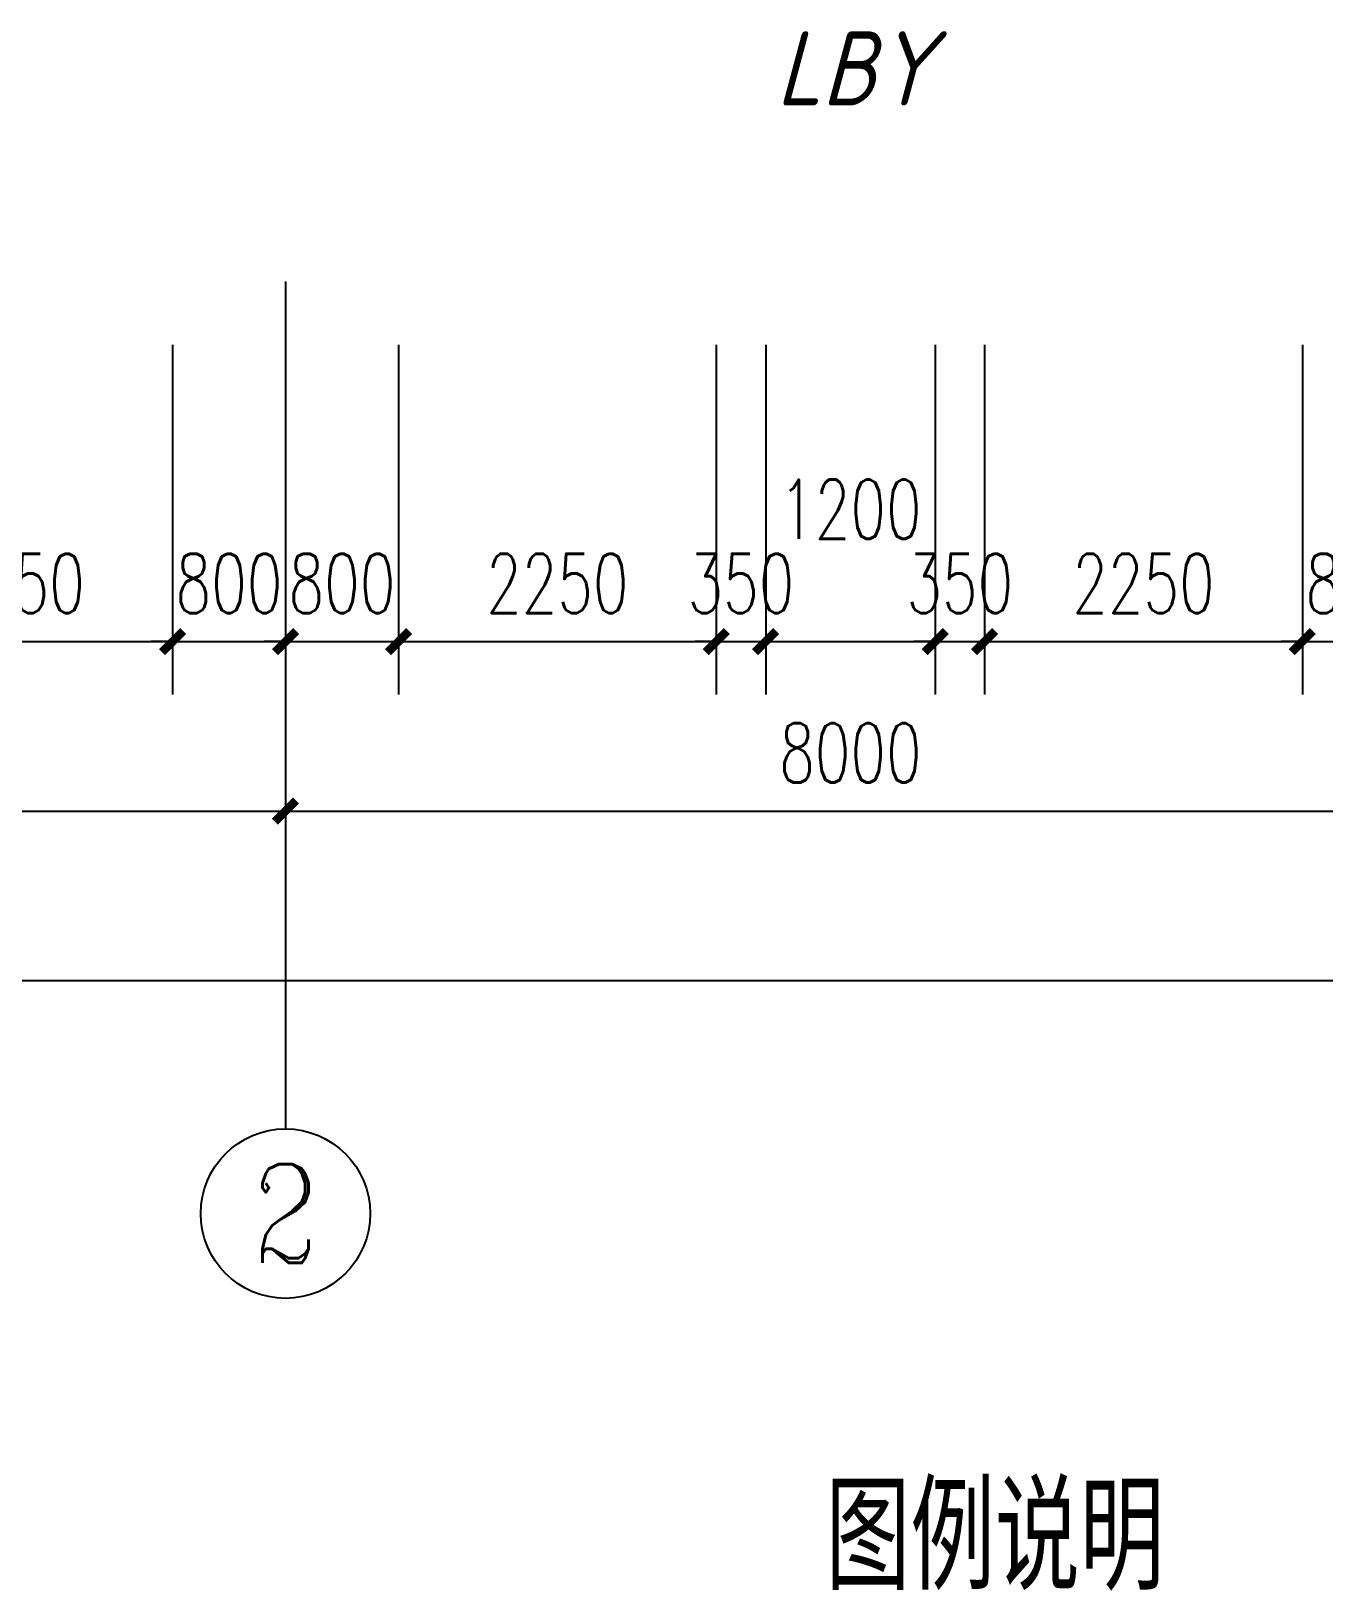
# Model space of a CAD drawing. Extents: x 0 to 2972856, y -1269770 to 0.
# Drawn here: x 2681356 to 2690508, y -1243817 to -1232774 of the extents above; entities that cross this region are included whole.
import ezdxf
from ezdxf.enums import TextEntityAlignment as Align

# ---------------------------------------------------------------- set-up
doc = ezdxf.new("R2010")
doc.units = 0
doc.header["$LTSCALE"] = 1000
doc.header["$PDSIZE"] = 50
for name, color, linetype in [('1-建筑底图', 8, 'Continuous'), ('AXIS_TEXT', 7, 'Continuous'), ('TEL_TAB', 7, 'Continuous')]:
    doc.layers.add(name, color=color, linetype=linetype)
doc.styles.add('_TCH_AXIS', font='COMPLEX', dxfattribs={"bigfont": 'GBCBIG'})
doc.styles.add('_TEL_DIM', font='SIMPLEX', dxfattribs={"width": 0.8, "height": 3.5, "bigfont": 'HZTXT'})
doc.styles.add('A_DIM_T3', font='SIMPLEX', dxfattribs={"width": 0.7, "bigfont": 'HZ'})
doc.styles.add('COMPLEX', font='COMPLEX')
doc.styles.get("Standard").update_dxf_attribs({"font": 'gbeitc.shx', "bigfont": 'gbcbig.shx'})
doc.dimstyles.new('_TCH_ARCH&&150', dxfattribs={"dimtxt": 420, "dimasz": 150, "dimexe": 375, "dimexo": 450, "dimgap": 202.5, "dimtad": 1, "dimdec": 0, "dimzin": 0, "dimdsep": 46, "dimtxsty": 'A_DIM_T3', "dimblk": 'ARCHTICK', "dimcen": 0.09, "dimclrt": 7, "dimazin": 2, "dimtfac": 1, "dimtdec": 0, "dimtix": 1, "dimtmove": 2, "dimatfit": 3, "dimfxl": 150, "dimtolj": 1, "dimtzin": 0, "dimarcsym": 0})

# ---------------------------------------------------------------- blocks, each defined once
blk = doc.blocks.new('_ArchTick')
at = {"color": 0, "linetype": 'ByBlock', "const_width": 0.4}
blk.add_lwpolyline([(-0.5, -0.5), (0.5, 0.5)], dxfattribs=at)
blk = doc.blocks.new('*D1162')
at = {"layer": '1-建筑底图', "color": 0, "lineweight": -2, "transparency": 16777216}
for p, q in [((2060077, -1229225), (2060077, -1234100)), ((2167277, -1229225), (2167277, -1234100)), ((2060077, -1233725), (2167277, -1233725))]:
    blk.add_line(p, q, dxfattribs=at)
at = {"layer": 'Defpoints', "color": 0, "transparency": 16777216}
for p in [(2060077, -1228775), (2167277, -1228775), (2167277, -1233725)]:
    blk.add_point(p, dxfattribs=at)
at = {"layer": '1-建筑底图', "color": 0, "lineweight": -2, "transparency": 16777216, "xscale": 150, "yscale": 150, "zscale": 150, "rotation": 180}
blk.add_blockref('_ArchTick', (2060077, -1233725), dxfattribs=at)
at = {"layer": '1-建筑底图', "color": 0, "lineweight": -2, "transparency": 16777216, "xscale": 150, "yscale": 150, "zscale": 150}
blk.add_blockref('_ArchTick', (2167277, -1233725), dxfattribs=at)
at = {"layer": '1-建筑底图', "color": 7, "transparency": 16777216, "insert": (2113677, -1233313), "char_height": 420, "attachment_point": 5, "style": 'A_DIM_T3'}
blk.add_mtext('\\A1;107200', dxfattribs=at)
blk = doc.blocks.new('*D1164')
at = {"layer": '1-建筑底图', "color": 0, "lineweight": -2, "transparency": 16777216}
for p, q in [((2060377, -1229225), (2060377, -1232900)), ((2068377, -1229225), (2068377, -1232900)), ((2060377, -1232525), (2068377, -1232525))]:
    blk.add_line(p, q, dxfattribs=at)
at = {"layer": 'Defpoints', "color": 0, "transparency": 16777216}
for p in [(2060377, -1228775), (2068377, -1228775), (2068377, -1232525)]:
    blk.add_point(p, dxfattribs=at)
at = {"layer": '1-建筑底图', "color": 0, "lineweight": -2, "transparency": 16777216, "xscale": 150, "yscale": 150, "zscale": 150, "rotation": 180}
blk.add_blockref('_ArchTick', (2060377, -1232525), dxfattribs=at)
at = {"layer": '1-建筑底图', "color": 0, "lineweight": -2, "transparency": 16777216, "xscale": 150, "yscale": 150, "zscale": 150}
blk.add_blockref('_ArchTick', (2068377, -1232525), dxfattribs=at)
at = {"layer": '1-建筑底图', "color": 7, "transparency": 16777216, "insert": (2064377, -1232113), "char_height": 420, "attachment_point": 5, "style": 'A_DIM_T3'}
blk.add_mtext('\\A1;8000', dxfattribs=at)
blk = doc.blocks.new('*D1165')
at = {"layer": '1-建筑底图', "color": 0, "lineweight": -2, "transparency": 16777216}
for p, q in [((2068377, -1229225), (2068377, -1232900)), ((2076377, -1229225), (2076377, -1232900)), ((2068377, -1232525), (2076377, -1232525))]:
    blk.add_line(p, q, dxfattribs=at)
at = {"layer": 'Defpoints', "color": 0, "transparency": 16777216}
for p in [(2068377, -1228775), (2076377, -1228775), (2076377, -1232525)]:
    blk.add_point(p, dxfattribs=at)
at = {"layer": '1-建筑底图', "color": 0, "lineweight": -2, "transparency": 16777216, "xscale": 150, "yscale": 150, "zscale": 150, "rotation": 180}
blk.add_blockref('_ArchTick', (2068377, -1232525), dxfattribs=at)
at = {"layer": '1-建筑底图', "color": 0, "lineweight": -2, "transparency": 16777216, "xscale": 150, "yscale": 150, "zscale": 150}
blk.add_blockref('_ArchTick', (2076377, -1232525), dxfattribs=at)
at = {"layer": '1-建筑底图', "color": 7, "transparency": 16777216, "insert": (2072377, -1232113), "char_height": 420, "attachment_point": 5, "style": 'A_DIM_T3'}
blk.add_mtext('\\A1;8000', dxfattribs=at)
blk = doc.blocks.new('*D1354')
at = {"layer": '1-建筑底图', "color": 0, "lineweight": -2, "transparency": 16777216}
for p, q in [((2075577, -1229225), (2075577, -1231700)), ((2076377, -1229225), (2076377, -1231700)), ((2075577, -1231325), (2075427, -1231325)), ((2075577, -1231325), (2076377, -1231325)), ((2076377, -1231325), (2076527, -1231325))]:
    blk.add_line(p, q, dxfattribs=at)
at = {"layer": 'Defpoints', "color": 0, "transparency": 16777216}
for p in [(2075577, -1228775), (2076377, -1228775), (2076377, -1231325)]:
    blk.add_point(p, dxfattribs=at)
at = {"layer": '1-建筑底图', "color": 0, "lineweight": -2, "transparency": 16777216, "xscale": 150, "yscale": 150, "zscale": 150}
blk.add_blockref('_ArchTick', (2075577, -1231325), dxfattribs=at)
at = {"layer": '1-建筑底图', "color": 0, "lineweight": -2, "transparency": 16777216, "xscale": 150, "yscale": 150, "zscale": 150, "rotation": 180}
blk.add_blockref('_ArchTick', (2076377, -1231325), dxfattribs=at)
at = {"layer": '1-建筑底图', "color": 7, "transparency": 16777216, "insert": (2075977, -1230913), "char_height": 420, "attachment_point": 5, "style": 'A_DIM_T3'}
blk.add_mtext('\\A1;800', dxfattribs=at)
blk = doc.blocks.new('*D1355')
at = {"layer": '1-建筑底图', "color": 0, "lineweight": -2, "transparency": 16777216}
for p, q in [((2073327, -1229225), (2073327, -1231700)), ((2075577, -1229225), (2075577, -1231700)), ((2073327, -1231325), (2075577, -1231325))]:
    blk.add_line(p, q, dxfattribs=at)
at = {"layer": 'Defpoints', "color": 0, "transparency": 16777216}
for p in [(2073327, -1228775), (2075577, -1228775), (2075577, -1231325)]:
    blk.add_point(p, dxfattribs=at)
at = {"layer": '1-建筑底图', "color": 0, "lineweight": -2, "transparency": 16777216, "xscale": 150, "yscale": 150, "zscale": 150, "rotation": 180}
blk.add_blockref('_ArchTick', (2073327, -1231325), dxfattribs=at)
at = {"layer": '1-建筑底图', "color": 0, "lineweight": -2, "transparency": 16777216, "xscale": 150, "yscale": 150, "zscale": 150}
blk.add_blockref('_ArchTick', (2075577, -1231325), dxfattribs=at)
at = {"layer": '1-建筑底图', "color": 7, "transparency": 16777216, "insert": (2074452, -1230913), "char_height": 420, "attachment_point": 5, "style": 'A_DIM_T3'}
blk.add_mtext('\\A1;2250', dxfattribs=at)
blk = doc.blocks.new('*D1356')
at = {"layer": '1-建筑底图', "color": 0, "lineweight": -2, "transparency": 16777216}
for p, q in [((2072977, -1229225), (2072977, -1231700)), ((2073327, -1229225), (2073327, -1231700)), ((2072977, -1231325), (2072827, -1231325)), ((2072977, -1231325), (2073327, -1231325)), ((2073327, -1231325), (2073477, -1231325))]:
    blk.add_line(p, q, dxfattribs=at)
at = {"layer": 'Defpoints', "color": 0, "transparency": 16777216}
for p in [(2072977, -1228775), (2073327, -1228775), (2073327, -1231325)]:
    blk.add_point(p, dxfattribs=at)
at = {"layer": '1-建筑底图', "color": 0, "lineweight": -2, "transparency": 16777216, "xscale": 150, "yscale": 150, "zscale": 150}
blk.add_blockref('_ArchTick', (2072977, -1231325), dxfattribs=at)
at = {"layer": '1-建筑底图', "color": 0, "lineweight": -2, "transparency": 16777216, "xscale": 150, "yscale": 150, "zscale": 150, "rotation": 180}
blk.add_blockref('_ArchTick', (2073327, -1231325), dxfattribs=at)
at = {"layer": '1-建筑底图', "color": 7, "transparency": 16777216, "insert": (2073152, -1230913), "char_height": 420, "attachment_point": 5, "style": 'A_DIM_T3'}
blk.add_mtext('\\A1;350', dxfattribs=at)
blk = doc.blocks.new('*D1357')
at = {"layer": '1-建筑底图', "color": 0, "lineweight": -2, "transparency": 16777216}
for p, q in [((2071777, -1229225), (2071777, -1231700)), ((2072977, -1229225), (2072977, -1231700)), ((2071777, -1231325), (2072977, -1231325))]:
    blk.add_line(p, q, dxfattribs=at)
at = {"layer": 'Defpoints', "color": 0, "transparency": 16777216}
for p in [(2071777, -1228775), (2072977, -1228775), (2072977, -1231325)]:
    blk.add_point(p, dxfattribs=at)
at = {"layer": '1-建筑底图', "color": 0, "lineweight": -2, "transparency": 16777216, "xscale": 150, "yscale": 150, "zscale": 150, "rotation": 180}
blk.add_blockref('_ArchTick', (2071777, -1231325), dxfattribs=at)
at = {"layer": '1-建筑底图', "color": 0, "lineweight": -2, "transparency": 16777216, "xscale": 150, "yscale": 150, "zscale": 150}
blk.add_blockref('_ArchTick', (2072977, -1231325), dxfattribs=at)
at = {"layer": '1-建筑底图', "color": 7, "transparency": 16777216, "insert": (2072377, -1230388), "char_height": 420, "attachment_point": 5, "style": 'A_DIM_T3'}
blk.add_mtext('\\A1;1200', dxfattribs=at)
blk = doc.blocks.new('*D1358')
at = {"layer": '1-建筑底图', "color": 0, "lineweight": -2, "transparency": 16777216}
for p, q in [((2071427, -1229225), (2071427, -1231700)), ((2071777, -1229225), (2071777, -1231700)), ((2071427, -1231325), (2071277, -1231325)), ((2071427, -1231325), (2071777, -1231325)), ((2071777, -1231325), (2071927, -1231325))]:
    blk.add_line(p, q, dxfattribs=at)
at = {"layer": 'Defpoints', "color": 0, "transparency": 16777216}
for p in [(2071427, -1228775), (2071777, -1228775), (2071777, -1231325)]:
    blk.add_point(p, dxfattribs=at)
at = {"layer": '1-建筑底图', "color": 0, "lineweight": -2, "transparency": 16777216, "xscale": 150, "yscale": 150, "zscale": 150}
blk.add_blockref('_ArchTick', (2071427, -1231325), dxfattribs=at)
at = {"layer": '1-建筑底图', "color": 0, "lineweight": -2, "transparency": 16777216, "xscale": 150, "yscale": 150, "zscale": 150, "rotation": 180}
blk.add_blockref('_ArchTick', (2071777, -1231325), dxfattribs=at)
at = {"layer": '1-建筑底图', "color": 7, "transparency": 16777216, "insert": (2071602, -1230913), "char_height": 420, "attachment_point": 5, "style": 'A_DIM_T3'}
blk.add_mtext('\\A1;350', dxfattribs=at)
blk = doc.blocks.new('*D1359')
at = {"layer": '1-建筑底图', "color": 0, "lineweight": -2, "transparency": 16777216}
for p, q in [((2069177, -1229225), (2069177, -1231700)), ((2071427, -1229225), (2071427, -1231700)), ((2069177, -1231325), (2071427, -1231325))]:
    blk.add_line(p, q, dxfattribs=at)
at = {"layer": 'Defpoints', "color": 0, "transparency": 16777216}
for p in [(2069177, -1228775), (2071427, -1228775), (2071427, -1231325)]:
    blk.add_point(p, dxfattribs=at)
at = {"layer": '1-建筑底图', "color": 0, "lineweight": -2, "transparency": 16777216, "xscale": 150, "yscale": 150, "zscale": 150, "rotation": 180}
blk.add_blockref('_ArchTick', (2069177, -1231325), dxfattribs=at)
at = {"layer": '1-建筑底图', "color": 0, "lineweight": -2, "transparency": 16777216, "xscale": 150, "yscale": 150, "zscale": 150}
blk.add_blockref('_ArchTick', (2071427, -1231325), dxfattribs=at)
at = {"layer": '1-建筑底图', "color": 7, "transparency": 16777216, "insert": (2070302, -1230913), "char_height": 420, "attachment_point": 5, "style": 'A_DIM_T3'}
blk.add_mtext('\\A1;2250', dxfattribs=at)
blk = doc.blocks.new('*D1360')
at = {"layer": '1-建筑底图', "color": 0, "lineweight": -2, "transparency": 16777216}
for p, q in [((2068377, -1229225), (2068377, -1231700)), ((2069177, -1229225), (2069177, -1231700)), ((2068377, -1231325), (2068227, -1231325)), ((2068377, -1231325), (2069177, -1231325)), ((2069177, -1231325), (2069327, -1231325))]:
    blk.add_line(p, q, dxfattribs=at)
at = {"layer": 'Defpoints', "color": 0, "transparency": 16777216}
for p in [(2068377, -1228775), (2069177, -1228775), (2069177, -1231325)]:
    blk.add_point(p, dxfattribs=at)
at = {"layer": '1-建筑底图', "color": 0, "lineweight": -2, "transparency": 16777216, "xscale": 150, "yscale": 150, "zscale": 150}
blk.add_blockref('_ArchTick', (2068377, -1231325), dxfattribs=at)
at = {"layer": '1-建筑底图', "color": 0, "lineweight": -2, "transparency": 16777216, "xscale": 150, "yscale": 150, "zscale": 150, "rotation": 180}
blk.add_blockref('_ArchTick', (2069177, -1231325), dxfattribs=at)
at = {"layer": '1-建筑底图', "color": 7, "transparency": 16777216, "insert": (2068777, -1230913), "char_height": 420, "attachment_point": 5, "style": 'A_DIM_T3'}
blk.add_mtext('\\A1;800', dxfattribs=at)
blk = doc.blocks.new('*D1361')
at = {"layer": '1-建筑底图', "color": 0, "lineweight": -2, "transparency": 16777216}
for p, q in [((2067577, -1229225), (2067577, -1231700)), ((2068377, -1229225), (2068377, -1231700)), ((2067577, -1231325), (2067427, -1231325)), ((2067577, -1231325), (2068377, -1231325)), ((2068377, -1231325), (2068527, -1231325))]:
    blk.add_line(p, q, dxfattribs=at)
at = {"layer": 'Defpoints', "color": 0, "transparency": 16777216}
for p in [(2067577, -1228775), (2068377, -1228775), (2068377, -1231325)]:
    blk.add_point(p, dxfattribs=at)
at = {"layer": '1-建筑底图', "color": 0, "lineweight": -2, "transparency": 16777216, "xscale": 150, "yscale": 150, "zscale": 150}
blk.add_blockref('_ArchTick', (2067577, -1231325), dxfattribs=at)
at = {"layer": '1-建筑底图', "color": 0, "lineweight": -2, "transparency": 16777216, "xscale": 150, "yscale": 150, "zscale": 150, "rotation": 180}
blk.add_blockref('_ArchTick', (2068377, -1231325), dxfattribs=at)
at = {"layer": '1-建筑底图', "color": 7, "transparency": 16777216, "insert": (2067977, -1230913), "char_height": 420, "attachment_point": 5, "style": 'A_DIM_T3'}
blk.add_mtext('\\A1;800', dxfattribs=at)
blk = doc.blocks.new('*D1362')
at = {"layer": '1-建筑底图', "color": 0, "lineweight": -2, "transparency": 16777216}
for p, q in [((2065327, -1229225), (2065327, -1231700)), ((2067577, -1229225), (2067577, -1231700)), ((2065327, -1231325), (2067577, -1231325))]:
    blk.add_line(p, q, dxfattribs=at)
at = {"layer": 'Defpoints', "color": 0, "transparency": 16777216}
for p in [(2065327, -1228775), (2067577, -1228775), (2067577, -1231325)]:
    blk.add_point(p, dxfattribs=at)
at = {"layer": '1-建筑底图', "color": 0, "lineweight": -2, "transparency": 16777216, "xscale": 150, "yscale": 150, "zscale": 150, "rotation": 180}
blk.add_blockref('_ArchTick', (2065327, -1231325), dxfattribs=at)
at = {"layer": '1-建筑底图', "color": 0, "lineweight": -2, "transparency": 16777216, "xscale": 150, "yscale": 150, "zscale": 150}
blk.add_blockref('_ArchTick', (2067577, -1231325), dxfattribs=at)
at = {"layer": '1-建筑底图', "color": 7, "transparency": 16777216, "insert": (2066452, -1230913), "char_height": 420, "attachment_point": 5, "style": 'A_DIM_T3'}
blk.add_mtext('\\A1;2250', dxfattribs=at)
blk = doc.blocks.new('*D1469')
at = {"layer": '1-建筑底图', "color": 0, "lineweight": -2, "transparency": 16777216}
for p, q in [((2060077, -1229225), (2060077, -1234100)), ((2167277, -1229225), (2167277, -1234100)), ((2060077, -1233725), (2167277, -1233725))]:
    blk.add_line(p, q, dxfattribs=at)
at = {"layer": 'Defpoints', "color": 0, "transparency": 16777216}
for p in [(2060077, -1228775), (2167277, -1228775), (2167277, -1233725)]:
    blk.add_point(p, dxfattribs=at)
at = {"layer": '1-建筑底图', "color": 0, "lineweight": -2, "transparency": 16777216, "xscale": 150, "yscale": 150, "zscale": 150, "rotation": 180}
blk.add_blockref('_ArchTick', (2060077, -1233725), dxfattribs=at)
at = {"layer": '1-建筑底图', "color": 0, "lineweight": -2, "transparency": 16777216, "xscale": 150, "yscale": 150, "zscale": 150}
blk.add_blockref('_ArchTick', (2167277, -1233725), dxfattribs=at)
at = {"layer": '1-建筑底图', "color": 7, "transparency": 16777216, "insert": (2113677, -1233313), "char_height": 420, "attachment_point": 5, "style": 'A_DIM_T3'}
blk.add_mtext('\\A1;107200', dxfattribs=at)
blk = doc.blocks.new('*D1471')
at = {"layer": '1-建筑底图', "color": 0, "lineweight": -2, "transparency": 16777216}
for p, q in [((2060377, -1229225), (2060377, -1232900)), ((2068377, -1229225), (2068377, -1232900)), ((2060377, -1232525), (2068377, -1232525))]:
    blk.add_line(p, q, dxfattribs=at)
at = {"layer": 'Defpoints', "color": 0, "transparency": 16777216}
for p in [(2060377, -1228775), (2068377, -1228775), (2068377, -1232525)]:
    blk.add_point(p, dxfattribs=at)
at = {"layer": '1-建筑底图', "color": 0, "lineweight": -2, "transparency": 16777216, "xscale": 150, "yscale": 150, "zscale": 150, "rotation": 180}
blk.add_blockref('_ArchTick', (2060377, -1232525), dxfattribs=at)
at = {"layer": '1-建筑底图', "color": 0, "lineweight": -2, "transparency": 16777216, "xscale": 150, "yscale": 150, "zscale": 150}
blk.add_blockref('_ArchTick', (2068377, -1232525), dxfattribs=at)
at = {"layer": '1-建筑底图', "color": 7, "transparency": 16777216, "insert": (2064377, -1232113), "char_height": 420, "attachment_point": 5, "style": 'A_DIM_T3'}
blk.add_mtext('\\A1;8000', dxfattribs=at)
blk = doc.blocks.new('*D1472')
at = {"layer": '1-建筑底图', "color": 0, "lineweight": -2, "transparency": 16777216}
for p, q in [((2068377, -1229225), (2068377, -1232900)), ((2076377, -1229225), (2076377, -1232900)), ((2068377, -1232525), (2076377, -1232525))]:
    blk.add_line(p, q, dxfattribs=at)
at = {"layer": 'Defpoints', "color": 0, "transparency": 16777216}
for p in [(2068377, -1228775), (2076377, -1228775), (2076377, -1232525)]:
    blk.add_point(p, dxfattribs=at)
at = {"layer": '1-建筑底图', "color": 0, "lineweight": -2, "transparency": 16777216, "xscale": 150, "yscale": 150, "zscale": 150, "rotation": 180}
blk.add_blockref('_ArchTick', (2068377, -1232525), dxfattribs=at)
at = {"layer": '1-建筑底图', "color": 0, "lineweight": -2, "transparency": 16777216, "xscale": 150, "yscale": 150, "zscale": 150}
blk.add_blockref('_ArchTick', (2076377, -1232525), dxfattribs=at)
at = {"layer": '1-建筑底图', "color": 7, "transparency": 16777216, "insert": (2072377, -1232113), "char_height": 420, "attachment_point": 5, "style": 'A_DIM_T3'}
blk.add_mtext('\\A1;8000', dxfattribs=at)
blk = doc.blocks.new('*D1661')
at = {"layer": '1-建筑底图', "color": 0, "lineweight": -2, "transparency": 16777216}
for p, q in [((2075577, -1229225), (2075577, -1231700)), ((2076377, -1229225), (2076377, -1231700)), ((2075577, -1231325), (2075427, -1231325)), ((2075577, -1231325), (2076377, -1231325)), ((2076377, -1231325), (2076527, -1231325))]:
    blk.add_line(p, q, dxfattribs=at)
at = {"layer": 'Defpoints', "color": 0, "transparency": 16777216}
for p in [(2075577, -1228775), (2076377, -1228775), (2076377, -1231325)]:
    blk.add_point(p, dxfattribs=at)
at = {"layer": '1-建筑底图', "color": 0, "lineweight": -2, "transparency": 16777216, "xscale": 150, "yscale": 150, "zscale": 150}
blk.add_blockref('_ArchTick', (2075577, -1231325), dxfattribs=at)
at = {"layer": '1-建筑底图', "color": 0, "lineweight": -2, "transparency": 16777216, "xscale": 150, "yscale": 150, "zscale": 150, "rotation": 180}
blk.add_blockref('_ArchTick', (2076377, -1231325), dxfattribs=at)
at = {"layer": '1-建筑底图', "color": 7, "transparency": 16777216, "insert": (2075977, -1230913), "char_height": 420, "attachment_point": 5, "style": 'A_DIM_T3'}
blk.add_mtext('\\A1;800', dxfattribs=at)
blk = doc.blocks.new('*D1662')
at = {"layer": '1-建筑底图', "color": 0, "lineweight": -2, "transparency": 16777216}
for p, q in [((2073327, -1229225), (2073327, -1231700)), ((2075577, -1229225), (2075577, -1231700)), ((2073327, -1231325), (2075577, -1231325))]:
    blk.add_line(p, q, dxfattribs=at)
at = {"layer": 'Defpoints', "color": 0, "transparency": 16777216}
for p in [(2073327, -1228775), (2075577, -1228775), (2075577, -1231325)]:
    blk.add_point(p, dxfattribs=at)
at = {"layer": '1-建筑底图', "color": 0, "lineweight": -2, "transparency": 16777216, "xscale": 150, "yscale": 150, "zscale": 150, "rotation": 180}
blk.add_blockref('_ArchTick', (2073327, -1231325), dxfattribs=at)
at = {"layer": '1-建筑底图', "color": 0, "lineweight": -2, "transparency": 16777216, "xscale": 150, "yscale": 150, "zscale": 150}
blk.add_blockref('_ArchTick', (2075577, -1231325), dxfattribs=at)
at = {"layer": '1-建筑底图', "color": 7, "transparency": 16777216, "insert": (2074452, -1230913), "char_height": 420, "attachment_point": 5, "style": 'A_DIM_T3'}
blk.add_mtext('\\A1;2250', dxfattribs=at)
blk = doc.blocks.new('*D1663')
at = {"layer": '1-建筑底图', "color": 0, "lineweight": -2, "transparency": 16777216}
for p, q in [((2072977, -1229225), (2072977, -1231700)), ((2073327, -1229225), (2073327, -1231700)), ((2072977, -1231325), (2072827, -1231325)), ((2072977, -1231325), (2073327, -1231325)), ((2073327, -1231325), (2073477, -1231325))]:
    blk.add_line(p, q, dxfattribs=at)
at = {"layer": 'Defpoints', "color": 0, "transparency": 16777216}
for p in [(2072977, -1228775), (2073327, -1228775), (2073327, -1231325)]:
    blk.add_point(p, dxfattribs=at)
at = {"layer": '1-建筑底图', "color": 0, "lineweight": -2, "transparency": 16777216, "xscale": 150, "yscale": 150, "zscale": 150}
blk.add_blockref('_ArchTick', (2072977, -1231325), dxfattribs=at)
at = {"layer": '1-建筑底图', "color": 0, "lineweight": -2, "transparency": 16777216, "xscale": 150, "yscale": 150, "zscale": 150, "rotation": 180}
blk.add_blockref('_ArchTick', (2073327, -1231325), dxfattribs=at)
at = {"layer": '1-建筑底图', "color": 7, "transparency": 16777216, "insert": (2073152, -1230913), "char_height": 420, "attachment_point": 5, "style": 'A_DIM_T3'}
blk.add_mtext('\\A1;350', dxfattribs=at)
blk = doc.blocks.new('*D1664')
at = {"layer": '1-建筑底图', "color": 0, "lineweight": -2, "transparency": 16777216}
for p, q in [((2071777, -1229225), (2071777, -1231700)), ((2072977, -1229225), (2072977, -1231700)), ((2071777, -1231325), (2072977, -1231325))]:
    blk.add_line(p, q, dxfattribs=at)
at = {"layer": 'Defpoints', "color": 0, "transparency": 16777216}
for p in [(2071777, -1228775), (2072977, -1228775), (2072977, -1231325)]:
    blk.add_point(p, dxfattribs=at)
at = {"layer": '1-建筑底图', "color": 0, "lineweight": -2, "transparency": 16777216, "xscale": 150, "yscale": 150, "zscale": 150, "rotation": 180}
blk.add_blockref('_ArchTick', (2071777, -1231325), dxfattribs=at)
at = {"layer": '1-建筑底图', "color": 0, "lineweight": -2, "transparency": 16777216, "xscale": 150, "yscale": 150, "zscale": 150}
blk.add_blockref('_ArchTick', (2072977, -1231325), dxfattribs=at)
at = {"layer": '1-建筑底图', "color": 7, "transparency": 16777216, "insert": (2072377, -1230388), "char_height": 420, "attachment_point": 5, "style": 'A_DIM_T3'}
blk.add_mtext('\\A1;1200', dxfattribs=at)
blk = doc.blocks.new('*D1665')
at = {"layer": '1-建筑底图', "color": 0, "lineweight": -2, "transparency": 16777216}
for p, q in [((2071427, -1229225), (2071427, -1231700)), ((2071777, -1229225), (2071777, -1231700)), ((2071427, -1231325), (2071277, -1231325)), ((2071427, -1231325), (2071777, -1231325)), ((2071777, -1231325), (2071927, -1231325))]:
    blk.add_line(p, q, dxfattribs=at)
at = {"layer": 'Defpoints', "color": 0, "transparency": 16777216}
for p in [(2071427, -1228775), (2071777, -1228775), (2071777, -1231325)]:
    blk.add_point(p, dxfattribs=at)
at = {"layer": '1-建筑底图', "color": 0, "lineweight": -2, "transparency": 16777216, "xscale": 150, "yscale": 150, "zscale": 150}
blk.add_blockref('_ArchTick', (2071427, -1231325), dxfattribs=at)
at = {"layer": '1-建筑底图', "color": 0, "lineweight": -2, "transparency": 16777216, "xscale": 150, "yscale": 150, "zscale": 150, "rotation": 180}
blk.add_blockref('_ArchTick', (2071777, -1231325), dxfattribs=at)
at = {"layer": '1-建筑底图', "color": 7, "transparency": 16777216, "insert": (2071602, -1230913), "char_height": 420, "attachment_point": 5, "style": 'A_DIM_T3'}
blk.add_mtext('\\A1;350', dxfattribs=at)
blk = doc.blocks.new('*D1666')
at = {"layer": '1-建筑底图', "color": 0, "lineweight": -2, "transparency": 16777216}
for p, q in [((2069177, -1229225), (2069177, -1231700)), ((2071427, -1229225), (2071427, -1231700)), ((2069177, -1231325), (2071427, -1231325))]:
    blk.add_line(p, q, dxfattribs=at)
at = {"layer": 'Defpoints', "color": 0, "transparency": 16777216}
for p in [(2069177, -1228775), (2071427, -1228775), (2071427, -1231325)]:
    blk.add_point(p, dxfattribs=at)
at = {"layer": '1-建筑底图', "color": 0, "lineweight": -2, "transparency": 16777216, "xscale": 150, "yscale": 150, "zscale": 150, "rotation": 180}
blk.add_blockref('_ArchTick', (2069177, -1231325), dxfattribs=at)
at = {"layer": '1-建筑底图', "color": 0, "lineweight": -2, "transparency": 16777216, "xscale": 150, "yscale": 150, "zscale": 150}
blk.add_blockref('_ArchTick', (2071427, -1231325), dxfattribs=at)
at = {"layer": '1-建筑底图', "color": 7, "transparency": 16777216, "insert": (2070302, -1230913), "char_height": 420, "attachment_point": 5, "style": 'A_DIM_T3'}
blk.add_mtext('\\A1;2250', dxfattribs=at)
blk = doc.blocks.new('*D1667')
at = {"layer": '1-建筑底图', "color": 0, "lineweight": -2, "transparency": 16777216}
for p, q in [((2068377, -1229225), (2068377, -1231700)), ((2069177, -1229225), (2069177, -1231700)), ((2068377, -1231325), (2068227, -1231325)), ((2068377, -1231325), (2069177, -1231325)), ((2069177, -1231325), (2069327, -1231325))]:
    blk.add_line(p, q, dxfattribs=at)
at = {"layer": 'Defpoints', "color": 0, "transparency": 16777216}
for p in [(2068377, -1228775), (2069177, -1228775), (2069177, -1231325)]:
    blk.add_point(p, dxfattribs=at)
at = {"layer": '1-建筑底图', "color": 0, "lineweight": -2, "transparency": 16777216, "xscale": 150, "yscale": 150, "zscale": 150}
blk.add_blockref('_ArchTick', (2068377, -1231325), dxfattribs=at)
at = {"layer": '1-建筑底图', "color": 0, "lineweight": -2, "transparency": 16777216, "xscale": 150, "yscale": 150, "zscale": 150, "rotation": 180}
blk.add_blockref('_ArchTick', (2069177, -1231325), dxfattribs=at)
at = {"layer": '1-建筑底图', "color": 7, "transparency": 16777216, "insert": (2068777, -1230913), "char_height": 420, "attachment_point": 5, "style": 'A_DIM_T3'}
blk.add_mtext('\\A1;800', dxfattribs=at)
blk = doc.blocks.new('*D1668')
at = {"layer": '1-建筑底图', "color": 0, "lineweight": -2, "transparency": 16777216}
for p, q in [((2067577, -1229225), (2067577, -1231700)), ((2068377, -1229225), (2068377, -1231700)), ((2067577, -1231325), (2067427, -1231325)), ((2067577, -1231325), (2068377, -1231325)), ((2068377, -1231325), (2068527, -1231325))]:
    blk.add_line(p, q, dxfattribs=at)
at = {"layer": 'Defpoints', "color": 0, "transparency": 16777216}
for p in [(2067577, -1228775), (2068377, -1228775), (2068377, -1231325)]:
    blk.add_point(p, dxfattribs=at)
at = {"layer": '1-建筑底图', "color": 0, "lineweight": -2, "transparency": 16777216, "xscale": 150, "yscale": 150, "zscale": 150}
blk.add_blockref('_ArchTick', (2067577, -1231325), dxfattribs=at)
at = {"layer": '1-建筑底图', "color": 0, "lineweight": -2, "transparency": 16777216, "xscale": 150, "yscale": 150, "zscale": 150, "rotation": 180}
blk.add_blockref('_ArchTick', (2068377, -1231325), dxfattribs=at)
at = {"layer": '1-建筑底图', "color": 7, "transparency": 16777216, "insert": (2067977, -1230913), "char_height": 420, "attachment_point": 5, "style": 'A_DIM_T3'}
blk.add_mtext('\\A1;800', dxfattribs=at)
blk = doc.blocks.new('*D1669')
at = {"layer": '1-建筑底图', "color": 0, "lineweight": -2, "transparency": 16777216}
for p, q in [((2065327, -1229225), (2065327, -1231700)), ((2067577, -1229225), (2067577, -1231700)), ((2065327, -1231325), (2067577, -1231325))]:
    blk.add_line(p, q, dxfattribs=at)
at = {"layer": 'Defpoints', "color": 0, "transparency": 16777216}
for p in [(2065327, -1228775), (2067577, -1228775), (2067577, -1231325)]:
    blk.add_point(p, dxfattribs=at)
at = {"layer": '1-建筑底图', "color": 0, "lineweight": -2, "transparency": 16777216, "xscale": 150, "yscale": 150, "zscale": 150, "rotation": 180}
blk.add_blockref('_ArchTick', (2065327, -1231325), dxfattribs=at)
at = {"layer": '1-建筑底图', "color": 0, "lineweight": -2, "transparency": 16777216, "xscale": 150, "yscale": 150, "zscale": 150}
blk.add_blockref('_ArchTick', (2067577, -1231325), dxfattribs=at)
at = {"layer": '1-建筑底图', "color": 7, "transparency": 16777216, "insert": (2066452, -1230913), "char_height": 420, "attachment_point": 5, "style": 'A_DIM_T3'}
blk.add_mtext('\\A1;2250', dxfattribs=at)
blk = doc.blocks.new('_AXISO')
blk.add_circle((0, 0), 0.5)
at = {"layer": 'AXIS_TEXT', "style": 'COMPLEX', "width": 1.041667}
blk.add_attdef('A', text='', height=0.56, dxfattribs=at).set_placement((-0.25, -0.28), (0.25, -0.28), align=Align.FIT)
blk = doc.blocks.new('*D1776')
at = {"layer": '1-建筑底图', "color": 0, "lineweight": -2, "transparency": 16777216}
for p, q in [((2060077, -1229225), (2060077, -1234100)), ((2167277, -1229225), (2167277, -1234100)), ((2060077, -1233725), (2167277, -1233725))]:
    blk.add_line(p, q, dxfattribs=at)
at = {"layer": 'Defpoints', "color": 0, "transparency": 16777216}
for p in [(2060077, -1228775), (2167277, -1228775), (2167277, -1233725)]:
    blk.add_point(p, dxfattribs=at)
at = {"layer": '1-建筑底图', "color": 0, "lineweight": -2, "transparency": 16777216, "xscale": 150, "yscale": 150, "zscale": 150, "rotation": 180}
blk.add_blockref('_ArchTick', (2060077, -1233725), dxfattribs=at)
at = {"layer": '1-建筑底图', "color": 0, "lineweight": -2, "transparency": 16777216, "xscale": 150, "yscale": 150, "zscale": 150}
blk.add_blockref('_ArchTick', (2167277, -1233725), dxfattribs=at)
at = {"layer": '1-建筑底图', "color": 7, "transparency": 16777216, "insert": (2113677, -1233313), "char_height": 420, "attachment_point": 5, "style": 'A_DIM_T3'}
blk.add_mtext('\\A1;107200', dxfattribs=at)
blk = doc.blocks.new('*D1778')
at = {"layer": '1-建筑底图', "color": 0, "lineweight": -2, "transparency": 16777216}
for p, q in [((2060377, -1229225), (2060377, -1232900)), ((2068377, -1229225), (2068377, -1232900)), ((2060377, -1232525), (2068377, -1232525))]:
    blk.add_line(p, q, dxfattribs=at)
at = {"layer": 'Defpoints', "color": 0, "transparency": 16777216}
for p in [(2060377, -1228775), (2068377, -1228775), (2068377, -1232525)]:
    blk.add_point(p, dxfattribs=at)
at = {"layer": '1-建筑底图', "color": 0, "lineweight": -2, "transparency": 16777216, "xscale": 150, "yscale": 150, "zscale": 150, "rotation": 180}
blk.add_blockref('_ArchTick', (2060377, -1232525), dxfattribs=at)
at = {"layer": '1-建筑底图', "color": 0, "lineweight": -2, "transparency": 16777216, "xscale": 150, "yscale": 150, "zscale": 150}
blk.add_blockref('_ArchTick', (2068377, -1232525), dxfattribs=at)
at = {"layer": '1-建筑底图', "color": 7, "transparency": 16777216, "insert": (2064377, -1232113), "char_height": 420, "attachment_point": 5, "style": 'A_DIM_T3'}
blk.add_mtext('\\A1;8000', dxfattribs=at)
blk = doc.blocks.new('*D1779')
at = {"layer": '1-建筑底图', "color": 0, "lineweight": -2, "transparency": 16777216}
for p, q in [((2068377, -1229225), (2068377, -1232900)), ((2076377, -1229225), (2076377, -1232900)), ((2068377, -1232525), (2076377, -1232525))]:
    blk.add_line(p, q, dxfattribs=at)
at = {"layer": 'Defpoints', "color": 0, "transparency": 16777216}
for p in [(2068377, -1228775), (2076377, -1228775), (2076377, -1232525)]:
    blk.add_point(p, dxfattribs=at)
at = {"layer": '1-建筑底图', "color": 0, "lineweight": -2, "transparency": 16777216, "xscale": 150, "yscale": 150, "zscale": 150, "rotation": 180}
blk.add_blockref('_ArchTick', (2068377, -1232525), dxfattribs=at)
at = {"layer": '1-建筑底图', "color": 0, "lineweight": -2, "transparency": 16777216, "xscale": 150, "yscale": 150, "zscale": 150}
blk.add_blockref('_ArchTick', (2076377, -1232525), dxfattribs=at)
at = {"layer": '1-建筑底图', "color": 7, "transparency": 16777216, "insert": (2072377, -1232113), "char_height": 420, "attachment_point": 5, "style": 'A_DIM_T3'}
blk.add_mtext('\\A1;8000', dxfattribs=at)
blk = doc.blocks.new('*D1968')
at = {"layer": '1-建筑底图', "color": 0, "lineweight": -2, "transparency": 16777216}
for p, q in [((2075577, -1229225), (2075577, -1231700)), ((2076377, -1229225), (2076377, -1231700)), ((2075577, -1231325), (2075427, -1231325)), ((2075577, -1231325), (2076377, -1231325)), ((2076377, -1231325), (2076527, -1231325))]:
    blk.add_line(p, q, dxfattribs=at)
at = {"layer": 'Defpoints', "color": 0, "transparency": 16777216}
for p in [(2075577, -1228775), (2076377, -1228775), (2076377, -1231325)]:
    blk.add_point(p, dxfattribs=at)
at = {"layer": '1-建筑底图', "color": 0, "lineweight": -2, "transparency": 16777216, "xscale": 150, "yscale": 150, "zscale": 150}
blk.add_blockref('_ArchTick', (2075577, -1231325), dxfattribs=at)
at = {"layer": '1-建筑底图', "color": 0, "lineweight": -2, "transparency": 16777216, "xscale": 150, "yscale": 150, "zscale": 150, "rotation": 180}
blk.add_blockref('_ArchTick', (2076377, -1231325), dxfattribs=at)
at = {"layer": '1-建筑底图', "color": 7, "transparency": 16777216, "insert": (2075977, -1230913), "char_height": 420, "attachment_point": 5, "style": 'A_DIM_T3'}
blk.add_mtext('\\A1;800', dxfattribs=at)
blk = doc.blocks.new('*D1969')
at = {"layer": '1-建筑底图', "color": 0, "lineweight": -2, "transparency": 16777216}
for p, q in [((2073327, -1229225), (2073327, -1231700)), ((2075577, -1229225), (2075577, -1231700)), ((2073327, -1231325), (2075577, -1231325))]:
    blk.add_line(p, q, dxfattribs=at)
at = {"layer": 'Defpoints', "color": 0, "transparency": 16777216}
for p in [(2073327, -1228775), (2075577, -1228775), (2075577, -1231325)]:
    blk.add_point(p, dxfattribs=at)
at = {"layer": '1-建筑底图', "color": 0, "lineweight": -2, "transparency": 16777216, "xscale": 150, "yscale": 150, "zscale": 150, "rotation": 180}
blk.add_blockref('_ArchTick', (2073327, -1231325), dxfattribs=at)
at = {"layer": '1-建筑底图', "color": 0, "lineweight": -2, "transparency": 16777216, "xscale": 150, "yscale": 150, "zscale": 150}
blk.add_blockref('_ArchTick', (2075577, -1231325), dxfattribs=at)
at = {"layer": '1-建筑底图', "color": 7, "transparency": 16777216, "insert": (2074452, -1230913), "char_height": 420, "attachment_point": 5, "style": 'A_DIM_T3'}
blk.add_mtext('\\A1;2250', dxfattribs=at)
blk = doc.blocks.new('*D1970')
at = {"layer": '1-建筑底图', "color": 0, "lineweight": -2, "transparency": 16777216}
for p, q in [((2072977, -1229225), (2072977, -1231700)), ((2073327, -1229225), (2073327, -1231700)), ((2072977, -1231325), (2072827, -1231325)), ((2072977, -1231325), (2073327, -1231325)), ((2073327, -1231325), (2073477, -1231325))]:
    blk.add_line(p, q, dxfattribs=at)
at = {"layer": 'Defpoints', "color": 0, "transparency": 16777216}
for p in [(2072977, -1228775), (2073327, -1228775), (2073327, -1231325)]:
    blk.add_point(p, dxfattribs=at)
at = {"layer": '1-建筑底图', "color": 0, "lineweight": -2, "transparency": 16777216, "xscale": 150, "yscale": 150, "zscale": 150}
blk.add_blockref('_ArchTick', (2072977, -1231325), dxfattribs=at)
at = {"layer": '1-建筑底图', "color": 0, "lineweight": -2, "transparency": 16777216, "xscale": 150, "yscale": 150, "zscale": 150, "rotation": 180}
blk.add_blockref('_ArchTick', (2073327, -1231325), dxfattribs=at)
at = {"layer": '1-建筑底图', "color": 7, "transparency": 16777216, "insert": (2073152, -1230913), "char_height": 420, "attachment_point": 5, "style": 'A_DIM_T3'}
blk.add_mtext('\\A1;350', dxfattribs=at)
blk = doc.blocks.new('*D1971')
at = {"layer": '1-建筑底图', "color": 0, "lineweight": -2, "transparency": 16777216}
for p, q in [((2071777, -1229225), (2071777, -1231700)), ((2072977, -1229225), (2072977, -1231700)), ((2071777, -1231325), (2072977, -1231325))]:
    blk.add_line(p, q, dxfattribs=at)
at = {"layer": 'Defpoints', "color": 0, "transparency": 16777216}
for p in [(2071777, -1228775), (2072977, -1228775), (2072977, -1231325)]:
    blk.add_point(p, dxfattribs=at)
at = {"layer": '1-建筑底图', "color": 0, "lineweight": -2, "transparency": 16777216, "xscale": 150, "yscale": 150, "zscale": 150, "rotation": 180}
blk.add_blockref('_ArchTick', (2071777, -1231325), dxfattribs=at)
at = {"layer": '1-建筑底图', "color": 0, "lineweight": -2, "transparency": 16777216, "xscale": 150, "yscale": 150, "zscale": 150}
blk.add_blockref('_ArchTick', (2072977, -1231325), dxfattribs=at)
at = {"layer": '1-建筑底图', "color": 7, "transparency": 16777216, "insert": (2072377, -1230388), "char_height": 420, "attachment_point": 5, "style": 'A_DIM_T3'}
blk.add_mtext('\\A1;1200', dxfattribs=at)
blk = doc.blocks.new('*D1972')
at = {"layer": '1-建筑底图', "color": 0, "lineweight": -2, "transparency": 16777216}
for p, q in [((2071427, -1229225), (2071427, -1231700)), ((2071777, -1229225), (2071777, -1231700)), ((2071427, -1231325), (2071277, -1231325)), ((2071427, -1231325), (2071777, -1231325)), ((2071777, -1231325), (2071927, -1231325))]:
    blk.add_line(p, q, dxfattribs=at)
at = {"layer": 'Defpoints', "color": 0, "transparency": 16777216}
for p in [(2071427, -1228775), (2071777, -1228775), (2071777, -1231325)]:
    blk.add_point(p, dxfattribs=at)
at = {"layer": '1-建筑底图', "color": 0, "lineweight": -2, "transparency": 16777216, "xscale": 150, "yscale": 150, "zscale": 150}
blk.add_blockref('_ArchTick', (2071427, -1231325), dxfattribs=at)
at = {"layer": '1-建筑底图', "color": 0, "lineweight": -2, "transparency": 16777216, "xscale": 150, "yscale": 150, "zscale": 150, "rotation": 180}
blk.add_blockref('_ArchTick', (2071777, -1231325), dxfattribs=at)
at = {"layer": '1-建筑底图', "color": 7, "transparency": 16777216, "insert": (2071602, -1230913), "char_height": 420, "attachment_point": 5, "style": 'A_DIM_T3'}
blk.add_mtext('\\A1;350', dxfattribs=at)
blk = doc.blocks.new('*D1973')
at = {"layer": '1-建筑底图', "color": 0, "lineweight": -2, "transparency": 16777216}
for p, q in [((2069177, -1229225), (2069177, -1231700)), ((2071427, -1229225), (2071427, -1231700)), ((2069177, -1231325), (2071427, -1231325))]:
    blk.add_line(p, q, dxfattribs=at)
at = {"layer": 'Defpoints', "color": 0, "transparency": 16777216}
for p in [(2069177, -1228775), (2071427, -1228775), (2071427, -1231325)]:
    blk.add_point(p, dxfattribs=at)
at = {"layer": '1-建筑底图', "color": 0, "lineweight": -2, "transparency": 16777216, "xscale": 150, "yscale": 150, "zscale": 150, "rotation": 180}
blk.add_blockref('_ArchTick', (2069177, -1231325), dxfattribs=at)
at = {"layer": '1-建筑底图', "color": 0, "lineweight": -2, "transparency": 16777216, "xscale": 150, "yscale": 150, "zscale": 150}
blk.add_blockref('_ArchTick', (2071427, -1231325), dxfattribs=at)
at = {"layer": '1-建筑底图', "color": 7, "transparency": 16777216, "insert": (2070302, -1230913), "char_height": 420, "attachment_point": 5, "style": 'A_DIM_T3'}
blk.add_mtext('\\A1;2250', dxfattribs=at)
blk = doc.blocks.new('*D1974')
at = {"layer": '1-建筑底图', "color": 0, "lineweight": -2, "transparency": 16777216}
for p, q in [((2068377, -1229225), (2068377, -1231700)), ((2069177, -1229225), (2069177, -1231700)), ((2068377, -1231325), (2068227, -1231325)), ((2068377, -1231325), (2069177, -1231325)), ((2069177, -1231325), (2069327, -1231325))]:
    blk.add_line(p, q, dxfattribs=at)
at = {"layer": 'Defpoints', "color": 0, "transparency": 16777216}
for p in [(2068377, -1228775), (2069177, -1228775), (2069177, -1231325)]:
    blk.add_point(p, dxfattribs=at)
at = {"layer": '1-建筑底图', "color": 0, "lineweight": -2, "transparency": 16777216, "xscale": 150, "yscale": 150, "zscale": 150}
blk.add_blockref('_ArchTick', (2068377, -1231325), dxfattribs=at)
at = {"layer": '1-建筑底图', "color": 0, "lineweight": -2, "transparency": 16777216, "xscale": 150, "yscale": 150, "zscale": 150, "rotation": 180}
blk.add_blockref('_ArchTick', (2069177, -1231325), dxfattribs=at)
at = {"layer": '1-建筑底图', "color": 7, "transparency": 16777216, "insert": (2068777, -1230913), "char_height": 420, "attachment_point": 5, "style": 'A_DIM_T3'}
blk.add_mtext('\\A1;800', dxfattribs=at)
blk = doc.blocks.new('*D1975')
at = {"layer": '1-建筑底图', "color": 0, "lineweight": -2, "transparency": 16777216}
for p, q in [((2067577, -1229225), (2067577, -1231700)), ((2068377, -1229225), (2068377, -1231700)), ((2067577, -1231325), (2067427, -1231325)), ((2067577, -1231325), (2068377, -1231325)), ((2068377, -1231325), (2068527, -1231325))]:
    blk.add_line(p, q, dxfattribs=at)
at = {"layer": 'Defpoints', "color": 0, "transparency": 16777216}
for p in [(2067577, -1228775), (2068377, -1228775), (2068377, -1231325)]:
    blk.add_point(p, dxfattribs=at)
at = {"layer": '1-建筑底图', "color": 0, "lineweight": -2, "transparency": 16777216, "xscale": 150, "yscale": 150, "zscale": 150}
blk.add_blockref('_ArchTick', (2067577, -1231325), dxfattribs=at)
at = {"layer": '1-建筑底图', "color": 0, "lineweight": -2, "transparency": 16777216, "xscale": 150, "yscale": 150, "zscale": 150, "rotation": 180}
blk.add_blockref('_ArchTick', (2068377, -1231325), dxfattribs=at)
at = {"layer": '1-建筑底图', "color": 7, "transparency": 16777216, "insert": (2067977, -1230913), "char_height": 420, "attachment_point": 5, "style": 'A_DIM_T3'}
blk.add_mtext('\\A1;800', dxfattribs=at)
blk = doc.blocks.new('*D1976')
at = {"layer": '1-建筑底图', "color": 0, "lineweight": -2, "transparency": 16777216}
for p, q in [((2065327, -1229225), (2065327, -1231700)), ((2067577, -1229225), (2067577, -1231700)), ((2065327, -1231325), (2067577, -1231325))]:
    blk.add_line(p, q, dxfattribs=at)
at = {"layer": 'Defpoints', "color": 0, "transparency": 16777216}
for p in [(2065327, -1228775), (2067577, -1228775), (2067577, -1231325)]:
    blk.add_point(p, dxfattribs=at)
at = {"layer": '1-建筑底图', "color": 0, "lineweight": -2, "transparency": 16777216, "xscale": 150, "yscale": 150, "zscale": 150, "rotation": 180}
blk.add_blockref('_ArchTick', (2065327, -1231325), dxfattribs=at)
at = {"layer": '1-建筑底图', "color": 0, "lineweight": -2, "transparency": 16777216, "xscale": 150, "yscale": 150, "zscale": 150}
blk.add_blockref('_ArchTick', (2067577, -1231325), dxfattribs=at)
at = {"layer": '1-建筑底图', "color": 7, "transparency": 16777216, "insert": (2066452, -1230913), "char_height": 420, "attachment_point": 5, "style": 'A_DIM_T3'}
blk.add_mtext('\\A1;2250', dxfattribs=at)
blk = doc.blocks.new('1-三层建筑底图')
at = {"layer": '1-建筑底图'}
blk.add_line((7700, -4000), (7700, -10000), dxfattribs=at)
ref = blk.add_blockref('_AXISO', (7700, -10600), dxfattribs=dict(at, xscale=1200, yscale=1200, zscale=1200))
ref.add_attrib('A', '2', dxfattribs={"layer": 'AXIS_TEXT', "height": 698.9, "style": '_TCH_AXIS'}).set_placement((7467, -10949.5), (7933, -10949.5), align=Align.FIT)
blk.add_text('LBY', height=525, dxfattribs=at).set_placement((11172.4, -2753.3))
for p1, p2, distance, picture, middle in [((-600, -4000), (106600, -4000), -4950, '*D1162', (53000, -8537.5)), ((-600, -4000), (106600, -4000), -4950, '*D1469', (53000, -8537.5)), ((-600, -4000), (106600, -4000), -4950, '*D1776', (53000, -8537.5)), ((-300, -4000), (7700, -4000), -3750, '*D1164', (3700, -7337.5)), ((-300, -4000), (7700, -4000), -3750, '*D1471', (3700, -7337.5)), ((-300, -4000), (7700, -4000), -3750, '*D1778', (3700, -7337.5)), ((4650, -4000), (6900, -4000), -2550, '*D1362', (5775, -6137.5)), ((4650, -4000), (6900, -4000), -2550, '*D1669', (5775, -6137.5)), ((4650, -4000), (6900, -4000), -2550, '*D1976', (5775, -6137.5)), ((6900, -4000), (7700, -4000), -2550, '*D1361', (7300, -6137.5)), ((6900, -4000), (7700, -4000), -2550, '*D1668', (7300, -6137.5)), ((6900, -4000), (7700, -4000), -2550, '*D1975', (7300, -6137.5)), ((7700, -4000), (8500, -4000), -2550, '*D1360', (8100, -6137.5)), ((7700, -4000), (8500, -4000), -2550, '*D1667', (8100, -6137.5)), ((7700, -4000), (8500, -4000), -2550, '*D1974', (8100, -6137.5)), ((7700, -4000), (15700, -4000), -3750, '*D1165', (11700, -7337.5)), ((7700, -4000), (15700, -4000), -3750, '*D1472', (11700, -7337.5)), ((7700, -4000), (15700, -4000), -3750, '*D1779', (11700, -7337.5)), ((8500, -4000), (10750, -4000), -2550, '*D1359', (9625, -6137.5)), ((8500, -4000), (10750, -4000), -2550, '*D1666', (9625, -6137.5)), ((8500, -4000), (10750, -4000), -2550, '*D1973', (9625, -6137.5)), ((10750, -4000), (11100, -4000), -2550, '*D1358', (10925, -6137.5)), ((10750, -4000), (11100, -4000), -2550, '*D1665', (10925, -6137.5)), ((10750, -4000), (11100, -4000), -2550, '*D1972', (10925, -6137.5)), ((12300, -4000), (12650, -4000), -2550, '*D1356', (12475, -6137.5)), ((12300, -4000), (12650, -4000), -2550, '*D1663', (12475, -6137.5)), ((12300, -4000), (12650, -4000), -2550, '*D1970', (12475, -6137.5)), ((12650, -4000), (14900, -4000), -2550, '*D1355', (13775, -6137.5)), ((12650, -4000), (14900, -4000), -2550, '*D1662', (13775, -6137.5)), ((12650, -4000), (14900, -4000), -2550, '*D1969', (13775, -6137.5)), ((14900, -4000), (15700, -4000), -2550, '*D1354', (15300, -6137.5)), ((14900, -4000), (15700, -4000), -2550, '*D1661', (15300, -6137.5)), ((14900, -4000), (15700, -4000), -2550, '*D1968', (15300, -6137.5))]:
    dim = blk.add_aligned_dim(p1=p1, p2=p2, distance=distance, dimstyle='_TCH_ARCH&&150', dxfattribs=at)
    dim.commit()
    dim.dimension.update_dxf_attribs({"geometry": picture, "text_midpoint": middle, "insert": (-2060676.6, 1224775.4)})
for picture in ['*D1357', '*D1664', '*D1971']:
    dim = blk.add_linear_dim(base=(12300, -6550), p1=(11100, -4000), p2=(12300, -4000), angle=0, dimstyle='_TCH_ARCH&&150', dxfattribs=at)
    dim.commit()
    dim.dimension.update_dxf_attribs({"geometry": picture, "text_midpoint": (11700, -5612.5), "dimtype": 129, "insert": (-2060676.6, 1224775.4)})

msp = doc.modelspace()

# ---------------------------------------------------------------- block references
at = {"layer": '1-建筑底图', "linetype": 'ByBlock'}
msp.add_blockref('1-三层建筑底图', (2675456, -1230546), dxfattribs=at)

# ---------------------------------------------------------------- texts
at = {"layer": 'TEL_TAB', "style": '_TEL_DIM', "width": 0.8}
msp.add_text('图例说明', height=750, dxfattribs=at).set_placement((2686980, -1243811))

doc.saveas('drawing.dxf')
